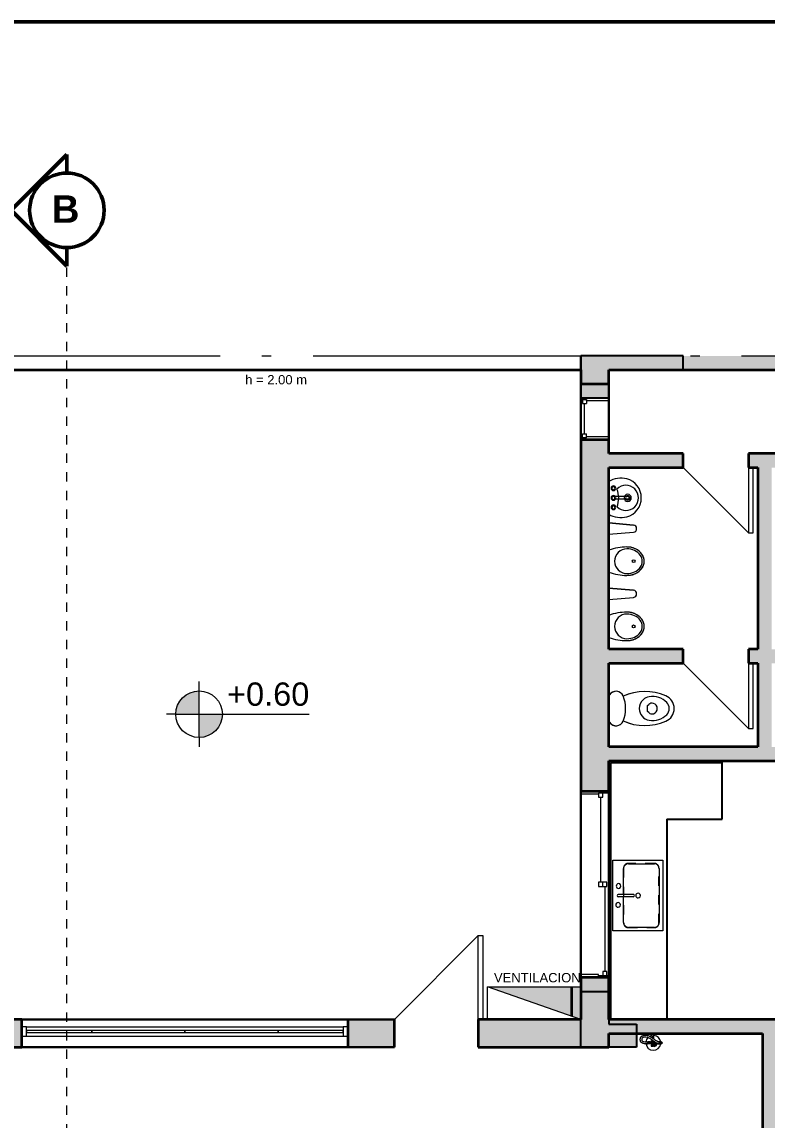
# Model space of a CAD drawing. Header units: metres. Extents: x 42 to 294, y -52 to 32.
# Drawn here: x 61.03 to 69.03, y 19.71 to 31.5 of the extents above; entities that cross this region are included whole.
import ezdxf

# ---------------------------------------------------------------- set-up
doc = ezdxf.new("R2010")
doc.units = ezdxf.units.M
doc.header["$LTSCALE"] = 0.15
for name, pattern in [('ACAD_ISO04W100', [30, 24, -3, 0, -3]), ('Dash dot dot', [0.03, 0.012, -0.006, 0, -0.006, 0, -0.006]), ('Trazo punto', [0.015875, 0.00635, -0.004763, 0, -0.004763])]:
    doc.linetypes.add(name, pattern=pattern)
doc.layers.get('0').update_dxf_attribs({"lineweight": 20})
for name, color, linetype, lineweight in [('A-----SYP', 6, 'Continuous', 50), ('A-DETLGEM', 3, 'Continuous', 9), ('A-DOORSYM', 1, 'Continuous', 9), ('A-FLORCAM', 3, 'Continuous', 9), ('A-GLAZIDM', 6, 'Continuous', 9), ('A-WALL', 2, 'Continuous', 30), ('A-WALLCWM', 6, 'Continuous', 9), ('P-SANRFIM', 6, 'Continuous', 9), ('RECUADRO', 82, 'Continuous', 50), ('S-GRIDIDM', 1, 'Continuous', 20), ('VENTILACIONES', 4, 'Continuous', 9)]:
    doc.layers.add(name, color=color, linetype=linetype, lineweight=lineweight)
doc.layers.add('Hatch', color=8, linetype='Continuous')
doc.layers.add('MUROS', color=11, linetype='Continuous')
doc.styles.get("Standard").update_dxf_attribs({"font": 'arial.ttf', "height": 0.15})

# ---------------------------------------------------------------- blocks, each defined once
blk = doc.blocks.new('Puerta de 1 hoja - 70x210 cm-140-01 PBaja')
at = {"layer": 'A-DOORSYM', "lineweight": 13}
for p, q in [((0.617, -0.775), (-0.083, -0.075)), ((0.617, -0.775), (-0.083, -0.075)), ((0.617, -0.075), (0.617, -0.775))]:
    blk.add_line(p, q, dxfattribs=at)
blk = doc.blocks.new('Puerta de 1 hoja - 70x210 cm-138-01 PBaja')
at = {"layer": 'A-DOORSYM', "lineweight": 13}
for p, q in [((0.617, -0.775), (-0.083, -0.075)), ((0.617, -0.775), (-0.083, -0.075)), ((0.617, -0.075), (0.617, -0.775))]:
    blk.add_line(p, q, dxfattribs=at)
blk = doc.blocks.new('Panel de sistema - Acristalado-85-01 PBaja')
at = {"layer": 'A-WALLCWM'}
for p, q in [((0.35, 0.01), (-0.35, 0.01)), ((-0.35, 0.01), (-0.35, -0.01)), ((0.35, -0.01), (0.35, 0.01)), ((-0.35, -0.01), (0.35, -0.01))]:
    blk.add_line(p, q, dxfattribs=at)
blk = doc.blocks.new('Montante rectangular - Montante rectangular - 5x10 cm Aluminio-84-01 PBaja')
at = {"layer": 'A-WALLCWM'}
for p, q in [((16.534, 4.813), (17.234, 4.813)), ((16.534, 4.713), (17.234, 4.713))]:
    blk.add_line(p, q, dxfattribs=at)
blk = doc.blocks.new('Montante rectangular - Montante rectangular - 5x10 cm Aluminio-83-01 PBaja')
at = {"layer": 'A-WALLCWM'}
h = blk.add_hatch(dxfattribs=at)
h.set_pattern_fill('FP1_30', color=256, style=0, pattern_type=2)
h.set_pattern_definition([(315, (-0.21, 0.048), (0.25173, 0.25173), []), (315, (-0.21, -0.333), (0.25173, 0.25173), [])])
h.paths.add_polyline_path([(-0.05, 0.05), (0, 0.05), (0, -0.05), (-0.05, -0.05)], flags=0)
at = {"layer": 'A-WALLCWM', "lineweight": 13}
for p, q in [((-0.05, 0.05), (0, 0.05)), ((-0.05, -0.05), (-0.05, 0.05)), ((0, 0.05), (0, -0.05)), ((0, -0.05), (-0.05, -0.05))]:
    blk.add_line(p, q, dxfattribs=at)
blk = doc.blocks.new('Panel de sistema - Acristalado-82-01 PBaja')
at = {"layer": 'A-WALLCWM'}
for p, q in [((0.5, 0.01), (-0.5, 0.01)), ((-0.5, 0.01), (-0.5, -0.01)), ((0.5, -0.01), (0.5, 0.01)), ((-0.5, -0.01), (0.5, -0.01))]:
    blk.add_line(p, q, dxfattribs=at)
blk = doc.blocks.new('Montante rectangular - Montante rectangular - 5x10 cm Aluminio-79-01 PBaja')
at = {"layer": 'A-WALLCWM'}
for p, q in [((17.234, 4.813), (18.234, 4.813)), ((17.234, 4.713), (18.234, 4.713))]:
    blk.add_line(p, q, dxfattribs=at)
blk = doc.blocks.new('Panel de sistema - Acristalado-81-01 PBaja')
at = {"layer": 'A-WALLCWM'}
for p, q in [((0.5, 0.01), (-0.5, 0.01)), ((-0.5, 0.01), (-0.5, -0.01)), ((0.5, -0.01), (0.5, 0.01)), ((-0.5, -0.01), (0.5, -0.01))]:
    blk.add_line(p, q, dxfattribs=at)
blk = doc.blocks.new('Panel de sistema - Acristalado-78-01 PBaja')
at = {"layer": 'A-WALLCWM'}
for p, q in [((0.35, 0.01), (-0.35, 0.01)), ((-0.35, 0.01), (-0.35, -0.01)), ((0.35, -0.01), (0.35, 0.01)), ((-0.35, -0.01), (0.35, -0.01))]:
    blk.add_line(p, q, dxfattribs=at)
blk = doc.blocks.new('Montante rectangular - Montante rectangular - 5x10 cm Aluminio-77-01 PBaja')
at = {"layer": 'A-WALLCWM'}
for p, q in [((20.234, 4.813), (20.934, 4.813)), ((20.234, 4.713), (20.934, 4.713))]:
    blk.add_line(p, q, dxfattribs=at)
blk = doc.blocks.new('Montante rectangular - Montante rectangular - 5x10 cm Aluminio-76-01 PBaja')
at = {"layer": 'A-WALLCWM'}
h = blk.add_hatch(dxfattribs=at)
h.set_pattern_fill('FP1_31', color=256, style=0, pattern_type=2)
h.set_pattern_definition([(225, (0.165, 0.048), (0.25173, -0.25173), []), (225, (0.165, -0.333), (0.25173, -0.25173), [])])
h.paths.add_polyline_path([(-0.05, 0.05), (-0.05, -0.05), (0, -0.05), (0, 0.05)], flags=0)
at = {"layer": 'A-WALLCWM', "lineweight": 13}
for p, q in [((-0.05, 0.05), (-0.05, -0.05)), ((0, 0.05), (-0.05, 0.05)), ((0, -0.05), (0, 0.05)), ((-0.05, -0.05), (0, -0.05))]:
    blk.add_line(p, q, dxfattribs=at)
blk = doc.blocks.new('Puerta de 1 hoja - 90 x 210 cm-75-01 PBaja')
at = {"layer": 'A-DOORSYM', "lineweight": 13}
for p, q in [((0.717, 1.05), (-0.183, 0.15)), ((0.717, 1.05), (-0.183, 0.15)), ((0.717, 0.15), (0.717, 1.05))]:
    blk.add_line(p, q, dxfattribs=at)
blk = doc.blocks.new('WC w Cistern _5_ - 540 x 360mm-55-01 PBaja')
at = {"layer": 'P-SANRFIM'}
for p, q in [((-0.147, 0), (-0.147, -0.009)), ((-0.147, 0), (-0.147, -0.009)), ((0.147, -0.009), (0.147, 0)), ((0.147, -0.009), (0.147, 0)), ((-0.043, -0.431), (-0.031, -0.418)), ((-0.031, -0.418), (0.031, -0.418)), ((0.031, -0.418), (0.043, -0.431))]:
    blk.add_line(p, q, dxfattribs=at)
for centre, radius, start, end in [((-0.103, -0.079), 0.0825, 122.2745, 248.8192), ((-0.103, -0.079), 0.0825, 122.2745, 246.8782), ((0.103, -0.079), 0.0825, 291.1808, 57.7255), ((0.103, -0.079), 0.0825, 293.1218, 57.7255), ((0.375, -0.388), 0.558, 155.3545, 203.7969), ((0.375, -0.388), 0.558, 155.3903, 203.7969), ((0, 0.162), 0.344, 246.8782, 293.1218), ((-0.375, -0.388), 0.558, 336.2031, 24.6455), ((-0.375, -0.388), 0.558, 336.2031, 24.6097), ((0, -0.456), 0.128, 89.9985, 170.9061), ((0, -0.456), 0.128, 42.4453, 90.0015), ((0.091, -0.47), 0.22, 170.9061, 224.3974), ((-0.008, -0.466), 0.05, 135, 197.1865), ((0.008, -0.466), 0.05, 342.8171, 45), ((-0.091, -0.47), 0.22, 315.6026, 9.0939), ((0, -0.456), 0.128, 9.0939, 42.4453), ((0, -0.464), 0.0581, 197.1865, 342.8171), ((0.001, -0.553), 0.15, 203.7969, 269.4689), ((0.001, -0.553), 0.15, 203.7969, 269.4689), ((-0.008, -0.567), 0.0816, 224.3974, 275.8355), ((-0.001, -0.553), 0.15, 270.5311, 336.2031), ((-0.001, -0.553), 0.15, 270.5311, 336.2031), ((0.008, -0.567), 0.0816, 264.1645, 315.6026)]:
    blk.add_arc(centre, radius, start, end, dxfattribs=at)
blk = doc.blocks.new('Sink - Cloakroom - 440 x 350mm-50-01 PBaja')
at = {"layer": 'P-SANRFIM'}
for p, q in [((-0.015, -0.215), (-0.015, -0.071)), ((0.015, -0.215), (0.015, -0.071))]:
    blk.add_line(p, q, dxfattribs=at)
for centre, radius, start, end in [((0.053, -0.131), 0.264, 150.3649, 193.6351), ((-0.053, -0.131), 0.264, 346.3649, 29.6351), ((0.053, -0.131), 0.264, 150.3649, 193.6351), ((0, -0.184), 0.135, 135.4629, 45.0556), ((-0.101, -0.051), 0.025, 0, 180), ((-0.101, -0.051), 0.025, 180, 0), ((-0.101, -0.051), 0.017, 360, 180), ((-0.101, -0.051), 0.017, 180, 360), ((-0.002, 0.16), 0.267, 249.1986, 291.3199), ((0, -0.051), 0.025, 0, 180), ((0, -0.051), 0.025, 180, 0), ((-0.001, -0.049), 0.0168, 90, 270), ((-0.001, -0.049), 0.0168, 270, 90), ((0.104, -0.051), 0.025, 360, 180), ((0.104, -0.051), 0.025, 180, 360), ((0.104, -0.05), 0.017, 360, 180), ((0.104, -0.05), 0.017, 180, 360), ((-0.053, -0.131), 0.264, 346.3649, 29.6351), ((-0.006, -0.145), 0.204, 193.6351, 271.6558), ((-0.006, -0.145), 0.204, 193.6351, 271.6558), ((0, -0.204), 0.0386, 360, 180), ((0, -0.204), 0.0386, 180, 360), ((0, -0.204), 0.0235, 360, 180), ((0, -0.204), 0.0235, 180, 360), ((0.006, -0.145), 0.204, 268.3442, 346.3649), ((0.006, -0.145), 0.204, 268.3442, 346.3649)]:
    blk.add_arc(centre, radius, start, end, dxfattribs=at)
blk.add_ellipse((0, -0.215), major_axis=(-0.015, 0), ratio=0.428525, start_param=0, end_param=3.141593, dxfattribs=at)
blk = doc.blocks.new('Urinal _2_ - Urinal _2_-51-01 PBaja')
at = {"layer": 'P-SANRFIM'}
for p, q in [((0.117, -0.003), (-0.117, -0.003)), ((-0.117, -0.003), (0.117, -0.003))]:
    blk.add_line(p, q, dxfattribs=at)
blk.add_circle((0, -0.268), 0.015, dxfattribs=at)
for centre, start, end in [((0.392, -0.195), 159.3261, 180), ((0.392, -0.195), 159.3261, 180), ((-0.392, -0.195), 360, 20.6739), ((-0.392, -0.195), 360, 20.6739)]:
    blk.add_arc(centre, 0.545, start, end, dxfattribs=at)
for major_axis, ratio, start_param, end_param in [((-0.133, 0), 0.987707, 3.141593, 6.283185), ((0, 0.186), 0.819068, 1.570796, 4.712389), ((0, 0.165), 0.80303, 1.570796, 4.712389)]:
    blk.add_ellipse((0, -0.195), major_axis=major_axis, ratio=ratio, start_param=start_param, end_param=end_param, dxfattribs=at)
at = {"layer": 'P-SANRFIM', "start_tangent": (0.002808, -0.999996), "end_tangent": (0.002808, 0.999996)}
blk.add_spline([(-0.152, -0.195), (-0.151, -0.218), (-0.15, -0.229), (-0.148, -0.24), (-0.146, -0.25), (-0.143, -0.261), (-0.139, -0.271), (-0.135, -0.282), (-0.131, -0.291), (-0.125, -0.301), (-0.12, -0.31), (-0.114, -0.318), (-0.108, -0.327), (-0.101, -0.334), (-0.094, -0.342), (-0.087, -0.348), (-0.079, -0.354), (-0.071, -0.36), (-0.063, -0.365), (-0.054, -0.369), (-0.045, -0.373), (-0.036, -0.376), (-0.027, -0.378), (-0.018, -0.38), (-0.009, -0.381), (0, -0.381), (0.009, -0.381), (0.018, -0.38), (0.027, -0.378), (0.036, -0.376), (0.045, -0.373), (0.054, -0.369), (0.065, -0.364), (0.075, -0.357), (0.085, -0.35), (0.094, -0.342), (0.103, -0.332), (0.111, -0.323), (0.119, -0.312), (0.125, -0.301), (0.132, -0.289), (0.137, -0.277), (0.142, -0.264), (0.146, -0.25), (0.149, -0.237), (0.151, -0.223), (0.153, -0.195)], degree=3, dxfattribs=at)
blk = doc.blocks.new('Urinal Screen _1_ - Urinal Screen _1_-47-01 PBaja')
at = {"layer": 'P-SANRFIM'}
for p, q in [((0.061, 0), (-0.061, 0)), ((-0.061, 0), (-0.038, -0.265)), ((-0.061, 0), (0.061, 0)), ((-0.061, 0), (-0.038, -0.265)), ((0.038, -0.265), (0.061, 0)), ((0.061, 0), (0.038, -0.265))]:
    blk.add_line(p, q, dxfattribs=at)
blk.add_arc((0, -0.262), 0.0382, 185, 355, dxfattribs=at)
blk.add_arc((0, -0.262), 0.0382, 185, 355, dxfattribs=at)
blk = doc.blocks.new('Deslizante con cubrejuntas - 2000 x 1200mm-44-01 PBaja')
at = {"layer": 'A-GLAZIDM', "lineweight": 13}
for p, q in [((-1, 0.15), (-0.98095, 0.15)), ((-0.98095, 0.15), (-0.98095, 0.04205)), ((-0.022225, 0.13095), (-0.022225, 0.04205)), ((0.022225, 0.13095), (-0.022225, 0.13095)), ((0.022225, 0.04205), (0.022225, 0.13095)), ((0.9365, 0.13095), (0.9365, 0.0865)), ((0.98095, 0.13095), (0.9365, 0.13095)), ((0.98095, 0.15), (0.98095, 0.04205)), ((1, 0.15), (0.98095, 0.15)), ((1, -0.15), (1, 0.15)), ((-0.9365, 0.0865), (-0.98095, 0.0865)), ((-0.98095, 0.04205), (-0.96825, 0.04205)), ((-0.96825, 0.04205), (-0.9365, 0.04205)), ((-0.96825, 0.04205), (-0.96825, -0.15)), ((-0.9365, 0.04205), (-0.9365, 0.0865)), ((-0.022225, 0.064275), (-0.9365, 0.064275)), ((0.022225, 0.0865), (-0.022225, 0.0865)), ((-0.022225, 0.04205), (0.022225, 0.04205)), ((0.022225, 0.108725), (0.9365, 0.108725)), ((0.9365, 0.0865), (0.98095, 0.0865)), ((0.96825, 0.04205), (0.96825, -0.15)), ((0.98095, 0.04205), (0.96825, 0.04205)), ((-0.96825, -0.15), (-1, -0.15)), ((0.96825, -0.15), (1, -0.15))]:
    blk.add_line(p, q, dxfattribs=at)
blk = doc.blocks.new('Counter Top - Corner w sink - 600mm Depth-40-01 PBaja')
at = {"layer": 'A-FLORCAM'}
for p, q in [((-0.575, 1.219), (-1.2, 1.219)), ((-0.575, 0.625), (-0.575, 1.219)), ((1.575, 0.625), (-0.575, 0.625)), ((-0.875, 0), (1.125, 0))]:
    blk.add_line(p, q, dxfattribs=at)
at = {"layer": 'A-FLORCAM', "lineweight": 25}
for p, q in [((-0.575, 1.219), (-1.2, 1.219)), ((-1.181, 1.219), (-1.181, 0.019)), ((-0.575, 0.625), (-0.575, 1.219)), ((-0.575, 0.625), (1.575, 0.625)), ((-1.181, 0.019), (1.575, 0.019)), ((1.125, 0), (-0.875, 0))]:
    blk.add_line(p, q, dxfattribs=at)
at = {"layer": 'A-FLORCAM', "linetype": 'Dash dot dot'}
for p, q in [((-0.1, 0.49), (-0.1, 0.21)), ((0.54, 0.54), (-0.05, 0.54)), ((0.59, 0.21), (0.59, 0.49)), ((-0.05, 0.16), (0.54, 0.16))]:
    blk.add_line(p, q, dxfattribs=at)
for centre, start, end in [((-0.05, 0.49), 90, 180), ((0.54, 0.49), 360, 90), ((-0.05, 0.21), 180, 270), ((0.54, 0.21), 270, 0)]:
    blk.add_arc(centre, 0.05, start, end, dxfattribs=at)
blk = doc.blocks.new('M_Sink Kitchen-Single - 760 x 535mm-39-01 PBaja')
at = {"layer": 'P-SANRFIM'}
for p, q in [((-0.364, -0.27), (-0.364, 0.265)), ((-0.364, 0.265), (0.396, 0.265)), ((0.396, 0.265), (0.396, -0.27)), ((-0.326, -0.105), (-0.326, 0.176)), ((-0.275, 0.227), (0.307, 0.227)), ((0.358, 0.176), (0.358, -0.105)), ((0.003, -0.213), (0.003, -0.053)), ((0.028, -0.213), (0.028, -0.053)), ((0.003, -0.156), (-0.275, -0.156)), ((0.307, -0.156), (0.028, -0.156)), ((0.396, -0.27), (-0.364, -0.27))]:
    blk.add_line(p, q, dxfattribs=at)
for centre, radius, start, end in [((-0.275, 0.176), 0.0508, 90, 180), ((0.307, 0.176), 0.0508, 360, 90), ((0.016, 0), 0.0254, 360, 180), ((-0.275, -0.105), 0.0508, 180, 270), ((0.016, 0), 0.0254, 180, 0), ((0.016, -0.053), 0.0127, 360, 180), ((0.307, -0.105), 0.0508, 270, 0), ((-0.086, -0.21), 0.0254, 360, 180), ((-0.086, -0.21), 0.0254, 180, 0), ((0.016, -0.213), 0.0127, 180, 0), ((0.117, -0.215), 0.0254, 360, 180), ((0.117, -0.215), 0.0254, 180, 0)]:
    blk.add_arc(centre, radius, start, end, dxfattribs=at)
blk = doc.blocks.new('Extintor Planta - Extintor Planta-16-01 PBaja')
at = {"layer": 'A-DETLGEM'}
for p, q in [((-0.033, 0), (0.033, 0)), ((-0.033, -0.003), (-0.033, 0)), ((0.033, 0), (0.033, -0.003)), ((-0.056, -0.091), (-0.033, -0.091)), ((-0.056, -0.113), (-0.056, -0.091)), ((-0.032, -0.092), (-0.056, -0.092)), ((-0.032, -0.112), (-0.056, -0.112)), ((-0.033, -0.113), (-0.056, -0.113)), ((-0.033, -0.095), (-0.055, -0.095)), ((-0.033, -0.097), (-0.055, -0.097)), ((-0.033, -0.098), (-0.055, -0.098)), ((-0.033, -0.106), (-0.055, -0.106)), ((-0.033, -0.106), (-0.055, -0.106)), ((-0.033, -0.109), (-0.055, -0.109)), ((-0.011, -0.003), (-0.033, -0.003)), ((-0.031, -0.111), (-0.031, -0.093)), ((-0.024, -0.094), (-0.031, -0.094)), ((-0.031, -0.094), (-0.031, -0.109)), ((-0.031, -0.109), (-0.031, -0.094)), ((-0.024, -0.109), (-0.031, -0.109)), ((-0.024, -0.102), (-0.03, -0.102)), ((-0.024, -0.093), (-0.019, -0.093)), ((-0.024, -0.11), (-0.024, -0.093)), ((-0.024, -0.094), (-0.024, -0.109)), ((-0.024, -0.109), (-0.024, -0.094)), ((-0.024, -0.094), (-0.024, -0.109)), ((-0.024, -0.109), (-0.024, -0.094)), ((-0.019, -0.11), (-0.024, -0.11)), ((-0.019, -0.111), (-0.019, -0.093)), ((-0.017, -0.078), (-0.016, -0.077)), ((-0.017, -0.079), (-0.017, -0.078)), ((-0.016, -0.08), (-0.017, -0.079)), ((-0.017, -0.08), (-0.008, -0.08)), ((-0.017, -0.091), (-0.017, -0.08)), ((0.015, -0.091), (-0.017, -0.091)), ((-0.017, -0.113), (0.085, -0.113)), ((-0.017, -0.124), (-0.017, -0.113)), ((-0.008, -0.077), (-0.016, -0.077)), ((-0.016, -0.077), (-0.008, -0.077)), ((-0.008, -0.08), (-0.016, -0.08)), ((-0.014, -0.079), (-0.014, -0.078)), ((-0.014, -0.078), (-0.014, -0.079)), ((-0.008, -0.05), (-0.009, -0.005)), ((-0.009, -0.101), (0.006, -0.1)), ((-0.009, -0.1), (0.006, -0.1)), ((-0.009, -0.103), (0.006, -0.103)), ((-0.009, -0.104), (0.006, -0.104)), ((-0.008, -0.091), (-0.008, -0.074)), ((-0.003, -0.124), (-0.003, -0.113)), ((0.007, -0.091), (0.007, -0.085)), ((0.008, -0.062), (0.009, -0.005)), ((0.01, -0.111), (0.01, -0.093)), ((0.033, -0.003), (0.011, -0.003)), ((0.011, -0.113), (0.011, -0.116)), ((0.014, -0.113), (0.014, -0.117)), ((0.024, -0.111), (0.024, -0.097)), ((0.034, -0.113), (0.034, -0.113)), ((0.059, -0.091), (0.085, -0.091)), ((0.067, -0.091), (0.077, -0.091)), ((0.067, -0.112), (0.077, -0.112)), ((0.078, -0.091), (0.068, -0.091)), ((0.068, -0.092), (0.078, -0.092)), ((0.068, -0.111), (0.078, -0.111)), ((0.078, -0.112), (0.068, -0.112)), ((0.083, -0.095), (0.073, -0.095)), ((0.073, -0.095), (0.084, -0.095)), ((0.083, -0.108), (0.073, -0.108)), ((0.073, -0.108), (0.084, -0.108)), ((0.074, -0.097), (0.085, -0.097)), ((0.074, -0.098), (0.084, -0.098)), ((0.074, -0.105), (0.084, -0.105)), ((0.074, -0.106), (0.085, -0.106)), ((-0.021, -0.124), (-0.022, -0.125)), ((0.002, -0.125), (-0.022, -0.125)), ((-0.022, -0.125), (-0.022, -0.134)), ((-0.022, -0.134), (-0.021, -0.136)), ((0.002, -0.134), (-0.022, -0.134)), ((0, -0.124), (-0.021, -0.124)), ((-0.021, -0.136), (0, -0.136)), ((0.002, -0.125), (0, -0.124)), ((0, -0.136), (0.002, -0.134)), ((0.002, -0.134), (0.002, -0.125)), ((0.022, -0.129), (0.027, -0.129)), ((0.022, -0.13), (0.027, -0.13))]:
    blk.add_line(p, q, dxfattribs=at)
blk.add_circle((0.014, -0.129), 0.0086, dxfattribs=at)
for centre, radius, start, end in [((0.002, -0.102), 0.08, 135.9144, 172.2983), ((0.002, -0.102), 0.08, 185.9533, 352.0968), ((-0.055, -0.096), 0.00125, 87.7534, 272.2466), ((-0.055, -0.096), 0.0015, 180, 270), ((-0.055, -0.107), 0.0015, 90, 180), ((-0.055, -0.107), 0.00125, 87.7534, 272.2466), ((0.002, -0.102), 0.08, 97.6108, 120.165), ((-0.033, -0.093), 0.002, 0, 90), ((-0.033, -0.096), 0.00125, 267.7534, 92.2466), ((-0.033, -0.096), 0.0015, 270, 2.3082), ((-0.033, -0.107), 0.0015, 0, 90), ((-0.033, -0.107), 0.00125, 267.7534, 92.2466), ((-0.033, -0.111), 0.002, 270, 0), ((-0.02, -0.098), 0.0113, 159.7422, 200.2578), ((-0.02, -0.105), 0.0113, 159.7422, 200.2578), ((0.002, -0.102), 0.028, 132.7949, 163.8176), ((0.002, -0.102), 0.028, 196.1824, 227.2051), ((-0.035, -0.098), 0.0113, 339.7422, 20.2578), ((-0.035, -0.105), 0.0113, 339.7422, 20.2578), ((-0.017, -0.093), 0.002, 90, 180), ((-0.017, -0.111), 0.002, 180, 270), ((-0.016, -0.08), 0.0031, 55.6158, 124.3842), ((-0.016, -0.077), 0.0031, 235.6158, 304.3842), ((-0.01, -0.089), 0.0116, 75.4775, 107.588), ((-0.01, -0.068), 0.0116, 252.412, 284.5225), ((0.002, -0.102), 0.028, 108.9791, 119.0924), ((-0.011, -0.005), 0.002, 0, 90), ((-0.009, -0.102), 0.002, 90, 270), ((-0.009, -0.102), 0.001, 90, 270), ((0, -0.076), 0.005, 185.0996, 281.5457), ((0, -0.076), 0.004, 199.6469, 266.9771), ((0.014, -0.129), 0.012, 111.6043, 356.6434), ((0.006, -0.102), 0.0015, 270, 90), ((0.006, -0.102), 0.002, 270, 90), ((0.011, -0.005), 0.002, 90, 180), ((0.002, -0.102), 0.08, 7.9032, 84.6893), ((0.009, -0.116), 0.002, 291.6043, 0), ((0.014, -0.129), 0.012, 1.4206, 102.9565), ((0.002, -0.102), 0.019, 311.384, 324.6235), ((0.002, -0.102), 0.02, 308.9062, 326.633), ((0.002, -0.102), 0.028, 317.5683, 336.8386), ((0.065, -0.102), 0.0097, 240.3001, 93.6967), ((0.065, -0.092), 0.001, 95.1964, 167.3578), ((0.064, -0.102), 0.0095, 270, 85.8221), ((0.065, -0.111), 0.001, 192.6422, 264.8036), ((0.066, -0.102), 0.0105, 84.8036, 95.1964), ((0.066, -0.102), 0.0105, 264.8036, 275.1964), ((0.067, -0.092), 0.001, 348.7613, 84.8036), ((0.067, -0.111), 0.001, 275.1964, 11.2387), ((0.073, -0.096), 0.001, 35.1964, 116.6), ((0.073, -0.107), 0.001, 243.4, 324.8036), ((0.065, -0.102), 0.0105, 24.8036, 35.1964), ((0.065, -0.102), 0.0105, 324.8036, 335.1964), ((0.073, -0.098), 0.001, 303.4, 24.8036), ((0.073, -0.105), 0.001, 335.1964, 56.6), ((0.077, -0.092), 0.001, 348.7613, 84.8036), ((0.077, -0.111), 0.001, 275.1964, 11.2387), ((0.075, -0.102), 0.0097, 41.8777, 71.729), ((0.075, -0.102), 0.0097, 288.271, 318.1223), ((0.079, -0.102), 0.008, 283.1821, 76.8179), ((0.082, -0.102), 0.011, 270, 90), ((0.083, -0.096), 0.001, 35.1964, 91.717), ((0.083, -0.107), 0.001, 268.283, 324.8036), ((0.075, -0.102), 0.0105, 24.8036, 35.1964), ((0.084, -0.098), 0.001, 303.4, 24.8036), ((0.075, -0.102), 0.0097, 360, 18.953), ((0.075, -0.102), 0.0097, 341.047, 0), ((0.084, -0.105), 0.001, 335.1964, 56.6), ((0.075, -0.102), 0.0105, 324.8036, 335.1964), ((0.085, -0.102), 0.011, 270, 90), ((0.079, -0.102), 0.007, 323.9259, 36.0741), ((0.092, -0.102), 0.007, 289.664, 70.336), ((0.002, -0.102), 0.019, 254.7425, 283.427), ((0.002, -0.102), 0.02, 255.5225, 279.103), ((0.002, -0.102), 0.028, 270, 270.666), ((0.002, -0.102), 0.028, 277.6417, 310.5926), ((0.022, -0.129), 0.0005, 90, 270)]:
    blk.add_arc(centre, radius, start, end, dxfattribs=at)
blk.add_ellipse((0.012, -0.119), major_axis=(-0.00015, 0.00169), ratio=0.811951, dxfattribs=at)
for points, knots in [([(0.069, -0.093), (0.064, -0.092), (0.061, -0.091), (0.053, -0.089), (0.05, -0.087), (0.045, -0.086), (0.044, -0.085), (0.042, -0.085), (0.041, -0.084), (0.04, -0.084), (0.04, -0.083), (0.038, -0.083), (0.037, -0.082), (0.033, -0.08), (0.031, -0.079), (0.026, -0.076), (0.024, -0.074), (0.019, -0.071), (0.017, -0.069), (0.011, -0.064), (0.007, -0.061), (-0.003, -0.054), (-0.007, -0.051), (-0.014, -0.046), (-0.017, -0.045), (-0.021, -0.042), (-0.022, -0.041), (-0.027, -0.038), (-0.03, -0.037), (-0.037, -0.033), (-0.04, -0.032), (-0.048, -0.029), (-0.052, -0.027), (-0.057, -0.026), (-0.058, -0.026), (-0.06, -0.025), (-0.061, -0.025), (-0.063, -0.025), (-0.064, -0.024), (-0.067, -0.024), (-0.068, -0.024), (-0.074, -0.023), (-0.078, -0.023), (-0.085, -0.023), (-0.089, -0.024), (-0.093, -0.024), (-0.093, -0.024), (-0.095, -0.024), (-0.095, -0.024), (-0.096, -0.024), (-0.097, -0.024), (-0.099, -0.025), (-0.1, -0.025), (-0.104, -0.025), (-0.106, -0.026), (-0.111, -0.027), (-0.113, -0.028), (-0.117, -0.029), (-0.119, -0.03), (-0.123, -0.032), (-0.125, -0.033), (-0.128, -0.036), (-0.13, -0.037), (-0.132, -0.039), (-0.132, -0.04), (-0.133, -0.041), (-0.133, -0.041), (-0.134, -0.042), (-0.134, -0.043), (-0.135, -0.044), (-0.136, -0.045), (-0.138, -0.048), (-0.138, -0.05), (-0.14, -0.054), (-0.14, -0.057), (-0.141, -0.06), (-0.141, -0.061), (-0.141, -0.063), (-0.141, -0.064), (-0.141, -0.066), (-0.141, -0.067), (-0.141, -0.071), (-0.141, -0.073), (-0.14, -0.077), (-0.14, -0.079), (-0.138, -0.082), (-0.138, -0.084), (-0.137, -0.086), (-0.136, -0.087), (-0.135, -0.089), (-0.134, -0.091), (-0.131, -0.093), (-0.13, -0.094), (-0.128, -0.096), (-0.127, -0.097), (-0.125, -0.098), (-0.123, -0.099), (-0.12, -0.101), (-0.118, -0.102), (-0.115, -0.103), (-0.113, -0.104), (-0.111, -0.105), (-0.11, -0.105), (-0.108, -0.105), (-0.108, -0.105), (-0.105, -0.106), (-0.104, -0.106), (-0.099, -0.107), (-0.096, -0.108), (-0.09, -0.109), (-0.086, -0.109), (-0.08, -0.11), (-0.078, -0.11), (-0.076, -0.11), (-0.074, -0.11), (-0.073, -0.11), (-0.072, -0.11), (-0.07, -0.11), (-0.069, -0.11), (-0.066, -0.11), (-0.065, -0.111), (-0.061, -0.111), (-0.059, -0.111), (-0.056, -0.111)], [0, 0, 0, 0, 12.628374, 12.628374, 25.256748, 25.256748, 30.408273, 30.408273, 32.810476, 32.810476, 35.212678, 35.212678, 40.017083, 40.017083, 49.625893, 49.625893, 59.234703, 59.234703, 67.105643, 67.105643, 83.617408, 83.617408, 100.129174, 100.129174, 107.953215, 107.953215, 112.869617, 112.869617, 122.70242, 122.70242, 132.535223, 132.535223, 142.368026, 142.368026, 145.233451, 145.233451, 147.484006, 147.484006, 149.734561, 149.734561, 154.23567, 154.23567, 163.457339, 163.457339, 172.679009, 172.679009, 174.337146, 174.337146, 175.835512, 175.835512, 177.333879, 177.333879, 180.330613, 180.330613, 185.280729, 185.280729, 190.230844, 190.230844, 193.903437, 193.903437, 197.576029, 197.576029, 200.533896, 200.533896, 201.565321, 201.565321, 202.424703, 202.424703, 203.284085, 203.284085, 205.002849, 205.002849, 208.63314, 208.63314, 212.263432, 212.263432, 214.290056, 214.290056, 216.058802, 216.058802, 217.827548, 217.827548, 221.217195, 221.217195, 224.606841, 224.606841, 226.313124, 226.313124, 227.846636, 227.846636, 230.109339, 230.109339, 232.372042, 232.372042, 234.634746, 234.634746, 236.897449, 236.897449, 240.706675, 240.706675, 244.515901, 244.515901, 246.372383, 246.372383, 248.228864, 248.228864, 251.941827, 251.941827, 259.367753, 259.367753, 269.878861, 269.878861, 274.886822, 274.886822, 278.207164, 278.207164, 280.860914, 280.860914, 283.514665, 283.514665, 288.822165, 288.822165, 294.320287, 294.320287, 294.320287, 294.320287]), ([(0.064, -0.111), (0.054, -0.108), (0.032, -0.103), (0.001, -0.08), (-0.029, -0.058), (-0.062, -0.041), (-0.091, -0.042), (-0.118, -0.046), (-0.124, -0.065), (-0.121, -0.08), (-0.099, -0.09), (-0.077, -0.091), (-0.061, -0.092), (-0.056, -0.092)], [0, 0, 0, 0, 32.609078, 67.073318, 113.150037, 146.136726, 174.512032, 201.860882, 215.093168, 227.864963, 246.335501, 279.385254, 294.320287, 294.320287, 294.320287, 294.320287]), ([(0.027, -0.13), (0.027, -0.13), (0.027, -0.13), (0.027, -0.13), (0.027, -0.13), (0.032, -0.13), (0.032, -0.13), (0.034, -0.13), (0.034, -0.129), (0.035, -0.129), (0.035, -0.129), (0.036, -0.128), (0.036, -0.128), (0.037, -0.127), (0.037, -0.127), (0.037, -0.126), (0.037, -0.125), (0.037, -0.123), (0.037, -0.122), (0.037, -0.12), (0.037, -0.119), (0.037, -0.116), (0.036, -0.114), (0.035, -0.113)], [0, 0, 0, 0, 0.96333, 0.96333, 2.889989, 2.889989, 5.040517, 5.040517, 6.840096, 6.840096, 7.911251, 7.911251, 8.945252, 8.945252, 9.979252, 9.979252, 12.571439, 12.571439, 14.219955, 14.219955, 17.617879, 17.617879, 23.39155, 23.39155, 23.39155, 23.39155]), ([(0.027, -0.129), (0.027, -0.129), (0.027, -0.129), (0.029, -0.128), (0.03, -0.128), (0.031, -0.128), (0.032, -0.128), (0.033, -0.128), (0.034, -0.128), (0.034, -0.128), (0.034, -0.127), (0.035, -0.127), (0.035, -0.127), (0.035, -0.126), (0.035, -0.126), (0.036, -0.125), (0.036, -0.124), (0.036, -0.122), (0.036, -0.122), (0.036, -0.121), (0.036, -0.12), (0.036, -0.119), (0.035, -0.118), (0.035, -0.116), (0.034, -0.114), (0.034, -0.113)], [0, 0, 0, 0, 0.961919, 0.961919, 2.885757, 2.885757, 5.037517, 5.037517, 6.837759, 6.837759, 8.074039, 8.074039, 9.310319, 9.310319, 10.5466, 10.5466, 13.362107, 13.362107, 14.759443, 14.759443, 16.156779, 16.156779, 18.95145, 18.95145, 23.688403, 23.688403, 23.688403, 23.688403])]:
    blk.add_open_spline(points, degree=3, knots=knots, dxfattribs=at)
blk = doc.blocks.new('Sección - Extremo de sección-3896-01 PBaja')
at = {"layer": 'A-----SYP'}
for p, q in [((-0.006, 0.00598), (-0.012, 0)), ((0, 0), (-0.006, 0.00598)), ((-0.012, 0), (-0.01, 0)), ((-0.002, 0), (0, 0))]:
    blk.add_line(p, q, dxfattribs=at)
blk.add_circle((-0.006, 0), 0.004, dxfattribs=at)
blk.add_arc((-0.006, 0), 0.004, 0, 180, dxfattribs=at)

msp = doc.modelspace()

# ---------------------------------------------------------------- hatches: boundary and pattern name
at = {"ltscale": 0.1}
h = msp.add_hatch(color=256, dxfattribs=at)
h.paths.add_polyline_path([(62.935, 24.321, 0.414214), (62.685, 24.071), (62.685, 24.071), (62.935, 24.071)])
h.paths.add_polyline_path([(63.185, 24.071), (62.935, 24.071), (62.935, 23.821, 0.414214)])
at = {"layer": 'Hatch', "ltscale": 0.2}
for points in [[(67.333, 27.769), (68.133, 27.769), (68.133, 27.919), (67.033, 27.919), (67.033, 27.469), (67.333, 27.469)], [(67.033, 20.494), (67.633, 20.494), (67.633, 20.744), (67.333, 20.744), (67.333, 21.094), (67.033, 21.094)]]:
    msp.add_hatch(color=256, dxfattribs=at).paths.add_polyline_path(points)
at = {"layer": 'MUROS', "ltscale": 0.1}
h = msp.add_hatch(color=256, dxfattribs=at)
h.paths.add_polyline_path([(54.533, 25.094), (54.633, 25.094), (54.633, 25.244), (54.583, 25.244), (54.533, 25.244), (54.533, 27.469), (54.233, 27.469), (54.233, 23.969), (54.533, 23.969)])
h.paths.add_polyline_path([(58.933, 27.919), (55.133, 27.919), (55.133, 27.769), (58.933, 27.769)])
h.paths.add_polyline_path([(60.033, 27.019), (59.733, 27.019), (59.733, 26.844), (59.683, 26.844), (59.683, 26.744), (59.733, 26.744), (59.733, 26.044), (59.733, 25.244), (58.933, 25.244), (58.933, 26.744), (58.983, 26.744), (58.983, 26.844), (58.783, 26.844), (58.783, 26.744), (58.833, 26.744), (58.833, 26.044), (58.833, 25.244), (58.033, 25.244), (58.033, 26.744), (58.083, 26.744), (58.083, 26.844), (56.333, 26.844), (56.333, 26.244), (56.433, 26.244), (56.433, 26.744), (57.933, 26.744), (57.933, 25.244), (56.433, 25.244), (56.433, 25.344), (56.333, 25.344), (56.333, 25.244), (55.533, 25.244), (55.533, 25.094), (55.733, 25.094), (55.733, 24.994), (55.883, 24.994), (55.883, 25.044), (55.883, 25.094), (56.733, 25.094), (56.733, 24.194), (56.883, 24.194), (56.883, 24.294), (56.833, 24.294), (56.833, 24.994), (56.833, 25.094), (58.233, 25.094), (58.233, 24.294), (57.583, 24.294), (57.583, 24.194), (58.983, 24.194), (58.983, 24.294), (58.333, 24.294), (58.333, 25.094), (59.733, 25.094), (59.733, 24.294), (59.683, 24.294), (59.683, 24.194), (59.733, 24.194), (59.733, 23.944), (60.033, 23.944)])
h.paths.add_polyline_path([(60.033, 23.344), (59.733, 23.344), (59.733, 22.794), (55.883, 22.794), (55.883, 24.194), (55.733, 24.194), (55.733, 21.544), (55.883, 21.544), (55.883, 22.644), (59.733, 22.644), (59.733, 22.394), (60.033, 22.394)])
h.paths.add_polyline_path([(59.733, 20.644), (55.883, 20.644), (55.883, 20.744), (55.733, 20.744), (55.733, 20.644), (55.533, 20.644), (55.533, 20.494), (59.733, 20.494)])
h.paths.add_polyline_path([(59.983, 20.494), (59.833, 20.494), (59.833, 20.394), (59.983, 20.394)])
h.paths.add_polyline_path([(61.033, 20.794), (60.033, 20.794), (60.033, 20.494), (61.033, 20.494)])
h.paths.add_polyline_path([(54.633, 20.644), (54.583, 20.644), (54.533, 20.644), (54.533, 20.494), (54.633, 20.494)])
h.paths.add_polyline_path([(54.533, 21.969), (54.233, 21.969), (54.233, 20.794), (54.533, 20.794)])
h.paths.add_polyline_path([(53.733, 20.794), (53.681, 20.794), (53.681, 20.494), (53.733, 20.494)])
h.paths.add_polyline_path([(52.731, 20.794), (48.008, 20.794), (48.008, 20.494), (51.258, 20.494), (51.258, 9.128), (51.408, 9.128), (51.408, 10.319), (51.833, 10.319), (51.833, 10.469), (51.408, 10.469), (51.408, 20.494), (52.731, 20.494)])
msp.add_hatch(color=256, dxfattribs=at).paths.add_polyline_path([(68.133, 27.919), (68.133, 27.769), (72.633, 27.769), (72.633, 27.919)])
h = msp.add_hatch(color=256, dxfattribs=at)
h.paths.add_polyline_path([(67.333, 21.094), (67.333, 21.244), (67.033, 21.244), (67.033, 21.094)])
h.paths.add_polyline_path([(67.033, 23.244), (67.333, 23.244), (67.333, 23.569), (70.683, 23.569), (70.683, 21.594), (70.833, 21.594), (70.833, 26.869), (69.883, 26.869), (69.883, 26.719), (70.683, 26.719), (70.683, 24.769), (69.883, 24.769), (69.883, 24.619), (70.683, 24.619), (70.683, 23.719), (69.083, 23.719), (69.083, 24.619), (69.183, 24.619), (69.183, 24.769), (69.083, 24.769), (69.083, 26.719), (69.183, 26.719), (69.183, 26.869), (68.833, 26.869), (68.833, 26.719), (68.883, 26.719), (68.933, 26.719), (68.933, 24.769), (68.833, 24.769), (68.833, 24.619), (68.883, 24.619), (68.933, 24.619), (68.933, 23.719), (67.333, 23.719), (67.333, 24.619), (68.133, 24.619), (68.133, 24.769), (67.333, 24.769), (67.333, 26.719), (68.133, 26.719), (68.133, 26.869), (67.333, 26.869), (67.333, 27.019), (67.033, 27.019)])
h = msp.add_hatch(color=256, dxfattribs=at)
h.paths.add_polyline_path([(77.608, 21.369), (77.308, 21.369), (77.308, 20.944), (77.608, 20.944)])
h.paths.add_polyline_path([(77.308, 20.794), (73.433, 20.794), (73.433, 20.644), (77.308, 20.644)], flags=17)
h.paths.add_polyline_path([(77.608, 20.344), (77.308, 20.344), (77.308, 20.044), (77.408, 20.044), (77.508, 20.044), (77.608, 20.044)])
h.paths.add_polyline_path([(72.633, 20.794), (70.833, 20.794), (70.833, 20.894), (70.683, 20.894), (70.683, 20.844), (70.683, 20.794), (67.333, 20.794), (67.333, 20.744), (67.633, 20.744), (67.633, 20.644), (68.983, 20.644), (68.983, 10.944), (68.783, 10.944), (68.783, 10.794), (68.983, 10.794), (68.983, 9.128), (69.283, 9.128), (69.283, 9.889), (69.133, 9.889), (69.133, 13.544), (69.833, 13.544), (69.833, 13.694), (69.133, 13.694), (69.133, 15.494), (70.633, 15.494), (70.633, 13.694), (70.533, 13.694), (70.533, 13.544), (70.883, 13.544), (70.883, 13.694), (70.833, 13.694), (70.783, 13.694), (70.783, 15.494), (72.958, 15.494), (72.958, 14.319), (73.108, 14.319), (73.108, 15.494), (77.308, 15.494), (77.308, 14.319), (77.608, 14.319), (77.608, 15.944), (77.308, 15.944), (77.308, 15.644), (70.783, 15.644), (70.783, 17.594), (70.533, 17.594), (70.533, 17.444), (70.583, 17.444), (70.633, 17.444), (70.633, 15.644), (69.133, 15.644), (69.133, 17.444), (69.833, 17.444), (69.833, 17.594), (69.133, 17.594), (69.133, 20.644), (70.633, 20.644), (70.633, 18.569), (70.783, 18.569), (70.783, 20.644), (72.633, 20.644)])
h = msp.add_hatch(color=256, dxfattribs=at)
h.paths.add_polyline_path([(65.033, 20.794), (64.533, 20.794), (64.533, 20.494), (65.033, 20.494)])
h.paths.add_polyline_path([(67.033, 20.794), (65.983, 20.794), (65.933, 20.794), (65.933, 20.494), (67.033, 20.494)])
at = {"layer": 'VENTILACIONES'}
h = msp.add_hatch(color=256, dxfattribs=at)
h.paths.add_polyline_path([(66.689, 21.144), (66.033, 21.144), (67.033, 20.794)])
h.paths.add_polyline_path([(67.033, 21.144), (66.689, 21.144), (67.033, 20.794)])

# ---------------------------------------------------------------- linework, layer by layer
at = {"ltscale": 0.1}
for p, q in [((62.935, 24.321), (62.935, 24.421)), ((62.935, 23.821), (62.935, 24.321)), ((62.685, 24.071), (62.585, 24.071)), ((62.685, 24.071), (64.117, 24.071)), ((62.935, 23.821), (62.935, 23.721))]:
    msp.add_line(p, q, dxfattribs=at)
msp.add_circle((62.935, 24.071), 0.25, dxfattribs=at)
at = {"layer": 'A-----SYP', "linetype": 'Trazo punto', "lineweight": 15}
msp.add_line((61.515, 18.969), (61.515, 28.882), dxfattribs=at)
at = {"layer": 'A-DOORSYM', "ltscale": 0.1}
for p, q in [((68.883, 26.719), (68.833, 26.719)), ((68.883, 26.019), (68.883, 26.719)), ((68.833, 26.019), (68.883, 26.019)), ((68.883, 24.619), (68.833, 24.619)), ((68.883, 23.919), (68.883, 24.619)), ((68.833, 23.919), (68.883, 23.919)), ((65.933, 21.694), (65.983, 21.694)), ((65.983, 21.694), (65.983, 20.794))]:
    msp.add_line(p, q, dxfattribs=at)
at = {"layer": 'A-GLAZIDM', "lineweight": 13}
for p, q in [((67.033, 27.469), (67.033, 27.45)), ((67.096, 27.45), (67.033, 27.45)), ((67.052, 27.45), (67.096, 27.45)), ((67.052, 27.45), (67.052, 27.406)), ((67.052, 27.406), (67.096, 27.406)), ((67.074, 27.083), (67.074, 27.406)), ((67.096, 27.45), (67.096, 27.406)), ((67.096, 27.438), (67.096, 27.45)), ((67.096, 27.438), (67.333, 27.438)), ((67.333, 27.438), (67.333, 27.469)), ((67.096, 27.038), (67.033, 27.038)), ((67.033, 27.019), (67.033, 27.038)), ((67.052, 27.083), (67.096, 27.083)), ((67.052, 27.038), (67.052, 27.083)), ((67.052, 27.038), (67.096, 27.038)), ((67.096, 27.038), (67.096, 27.083)), ((67.333, 27.051), (67.096, 27.051)), ((67.096, 27.038), (67.096, 27.051)), ((67.333, 27.051), (67.333, 27.019))]:
    msp.add_line(p, q, dxfattribs=at)
at = {"layer": 'A-WALL', "lineweight": 35}
for p, q in [((60.033, 27.769), (67.033, 27.769)), ((67.033, 27.769), (67.033, 27.619)), ((67.333, 27.619), (67.333, 27.769)), ((67.333, 27.769), (77.308, 27.769)), ((67.033, 27.619), (67.333, 27.619)), ((67.333, 27.019), (67.033, 27.019)), ((67.033, 27.019), (67.033, 23.244)), ((67.333, 26.869), (67.333, 27.019)), ((68.133, 26.869), (67.333, 26.869)), ((68.133, 26.719), (68.133, 26.869)), ((69.183, 26.869), (68.833, 26.869)), ((68.833, 26.869), (68.833, 26.719)), ((67.333, 24.769), (67.333, 26.719)), ((67.333, 26.719), (68.133, 26.719)), ((68.833, 26.719), (68.933, 26.719)), ((68.933, 26.719), (68.933, 24.769)), ((68.133, 24.769), (67.333, 24.769)), ((68.133, 24.619), (68.133, 24.769)), ((68.933, 24.769), (68.833, 24.769)), ((68.833, 24.769), (68.833, 24.619)), ((67.333, 23.719), (67.333, 24.619)), ((67.333, 24.619), (68.133, 24.619)), ((68.833, 24.619), (68.933, 24.619)), ((68.933, 24.619), (68.933, 23.719)), ((68.933, 23.719), (67.333, 23.719)), ((67.333, 23.244), (67.333, 23.569)), ((67.333, 23.569), (70.683, 23.569)), ((67.033, 23.244), (67.333, 23.244)), ((67.333, 21.244), (67.033, 21.244)), ((67.033, 21.244), (67.033, 20.794)), ((67.333, 20.794), (67.333, 21.244)), ((66.933, 21.144), (66.933, 20.829)), ((61.033, 20.794), (60.033, 20.794)), ((61.033, 20.494), (61.033, 20.794)), ((64.533, 20.794), (64.533, 20.494)), ((65.033, 20.494), (65.033, 20.794)), ((66.033, 20.794), (65.933, 20.794)), ((65.933, 20.794), (65.933, 20.494)), ((67.033, 20.794), (65.983, 20.794)), ((70.683, 20.794), (67.333, 20.794)), ((67.333, 20.494), (67.333, 20.644)), ((67.333, 20.644), (68.983, 20.644)), ((68.983, 20.644), (68.983, 10.944)), ((59.983, 20.494), (61.033, 20.494)), ((65.933, 20.494), (66.033, 20.494)), ((65.933, 20.494), (67.333, 20.494))]:
    msp.add_line(p, q, dxfattribs=at)
at = {"layer": 'A-WALL'}
for p, q in [((67.033, 27.019), (67.033, 27.619)), ((67.333, 27.619), (67.333, 27.019)), ((67.033, 21.244), (67.033, 23.244)), ((61.033, 20.794), (65.033, 20.794)), ((65.033, 20.494), (61.033, 20.494))]:
    msp.add_line(p, q, dxfattribs=at)
at = {"layer": 'Hatch', "ltscale": 0.2}
for p, q in [((67.033, 27.769), (67.033, 27.919)), ((67.033, 27.919), (67.033, 27.469)), ((68.133, 27.919), (67.033, 27.919)), ((68.133, 27.769), (68.133, 27.919)), ((67.333, 27.469), (67.333, 27.769)), ((67.333, 27.769), (68.133, 27.769)), ((67.033, 27.469), (67.333, 27.469)), ((67.033, 20.494), (67.033, 21.094)), ((67.033, 21.094), (67.333, 21.094)), ((67.333, 21.094), (67.333, 20.744)), ((67.333, 20.744), (67.633, 20.744)), ((67.633, 20.744), (67.633, 20.494)), ((67.633, 20.494), (67.033, 20.494))]:
    msp.add_line(p, q, dxfattribs=at)
at = {"layer": 'RECUADRO', "ltscale": 0.1}
for p, q in [((41.791, 31.505), (293.791, 31.505)), ((293.791, 31.505), (41.791, 31.505))]:
    msp.add_line(p, q, dxfattribs=at)
at = {"layer": 'S-GRIDIDM', "linetype": 'ACAD_ISO04W100'}
msp.add_line((45.76, 27.919), (81.593, 27.919), dxfattribs=at)
at = {"layer": 'VENTILACIONES'}
for p, q in [((66.033, 20.794), (66.033, 21.144)), ((66.033, 21.144), (67.033, 21.144)), ((67.033, 20.794), (66.033, 21.144)), ((67.033, 21.144), (67.033, 20.794))]:
    msp.add_line(p, q, dxfattribs=at)

# ---------------------------------------------------------------- block references
at = {"layer": 'A-----SYP', "extrusion": (0, 0, -1), "xscale": 99.99999999999993, "yscale": 99.99999999999993, "zscale": 99.99999999999993, "rotation": 270.0000000000002}
msp.add_blockref('Sección - Extremo de sección-3896-01 PBaja', (-61.515, 28.882), dxfattribs=at)
at = {"layer": 'A-DETLGEM'}
msp.add_blockref('Extintor Planta - Extintor Planta-16-01 PBaja', (67.81, 20.644), dxfattribs=at)
at = {"layer": 'A-DOORSYM'}
for name, p in [('Puerta de 1 hoja - 70x210 cm-140-01 PBaja', (68.216, 26.794)), ('Puerta de 1 hoja - 70x210 cm-138-01 PBaja', (68.216, 24.694)), ('Puerta de 1 hoja - 90 x 210 cm-75-01 PBaja', (65.216, 20.644))]:
    msp.add_blockref(name, p, dxfattribs=at)
at = {"layer": 'A-FLORCAM', "rotation": 269.9999999999997}
msp.add_blockref('Counter Top - Corner w sink - 600mm Depth-40-01 PBaja', (67.333, 22.369), dxfattribs=at)
at = {"layer": 'A-GLAZIDM', "rotation": 269.9999999999999}
msp.add_blockref('Deslizante con cubrejuntas - 2000 x 1200mm-44-01 PBaja', (67.183, 22.244), dxfattribs=at)
at = {"layer": 'A-WALLCWM', "rotation": 180}
msp.add_blockref('Montante rectangular - Montante rectangular - 5x10 cm Aluminio-76-01 PBaja', (61.033, 20.663), dxfattribs=at)
at = {"layer": 'A-WALLCWM'}
for name, p in [('Montante rectangular - Montante rectangular - 5x10 cm Aluminio-84-01 PBaja', (44.549, 15.9)), ('Panel de sistema - Acristalado-85-01 PBaja', (61.433, 20.663)), ('Montante rectangular - Montante rectangular - 5x10 cm Aluminio-79-01 PBaja', (44.549, 15.9)), ('Panel de sistema - Acristalado-82-01 PBaja', (62.283, 20.663)), ('Montante rectangular - Montante rectangular - 5x10 cm Aluminio-79-01 PBaja', (45.549, 15.9)), ('Panel de sistema - Acristalado-81-01 PBaja', (63.283, 20.663)), ('Montante rectangular - Montante rectangular - 5x10 cm Aluminio-77-01 PBaja', (43.549, 15.9)), ('Panel de sistema - Acristalado-78-01 PBaja', (64.133, 20.663))]:
    msp.add_blockref(name, p, dxfattribs=at)
at = {"layer": 'A-WALLCWM', "extrusion": (0, 0, -1), "rotation": 180}
msp.add_blockref('Montante rectangular - Montante rectangular - 5x10 cm Aluminio-83-01 PBaja', (-64.533, 20.663), dxfattribs=at)
at = {"layer": 'P-SANRFIM'}
for name, p, rotation in [('Sink - Cloakroom - 440 x 350mm-50-01 PBaja', (67.333, 26.394), 89.9999999999999), ('Urinal Screen _1_ - Urinal Screen _1_-47-01 PBaja', (67.333, 26.064), 89.99999999999991), ('Urinal _2_ - Urinal _2_-51-01 PBaja', (67.333, 25.714), 89.99999999999964), ('Urinal Screen _1_ - Urinal Screen _1_-47-01 PBaja', (67.333, 25.364), 89.99999999999979), ('Urinal _2_ - Urinal _2_-51-01 PBaja', (67.333, 25.014), 89.99999999999964), ('WC w Cistern _5_ - 540 x 360mm-55-01 PBaja', (67.333, 24.132), 89.9999999999999), ('M_Sink Kitchen-Single - 760 x 535mm-39-01 PBaja', (67.649, 22.14), 269.9999999999997)]:
    msp.add_blockref(name, p, dxfattribs=dict(at, rotation=rotation))

# ---------------------------------------------------------------- texts
at = {"ltscale": 0.1, "attachment_point": 1}
for s, insert, char_height, width in [('h = 2.00 m', (63.43, 27.713), 0.1, 2.14772), ('{\\fArial|b0|i0|c0|p34;+0.60}', (63.235, 24.412), 0.25, 1.01133), ('VENTILACION', (66.101, 21.292), 0.1, 2.14772)]:
    msp.add_mtext(s, dxfattribs=dict(at, insert=insert, char_height=char_height, width=width))

# ---------------------------------------------------------------- next in the draw order: texts
at = {"layer": 'A-----SYP', "insert": (61.501, 29.643), "char_height": 0.29506, "width": 0.162, "attachment_point": 2, "line_spacing_factor": 0.938532, "bg_fill": 3, "box_fill_scale": 1.25, "bg_fill_color": 0, "bg_fill_transparency": 0}
msp.add_mtext('{\\fArial|b1|i0|c0|p34;B}', dxfattribs=at)

doc.saveas('drawing.dxf')
